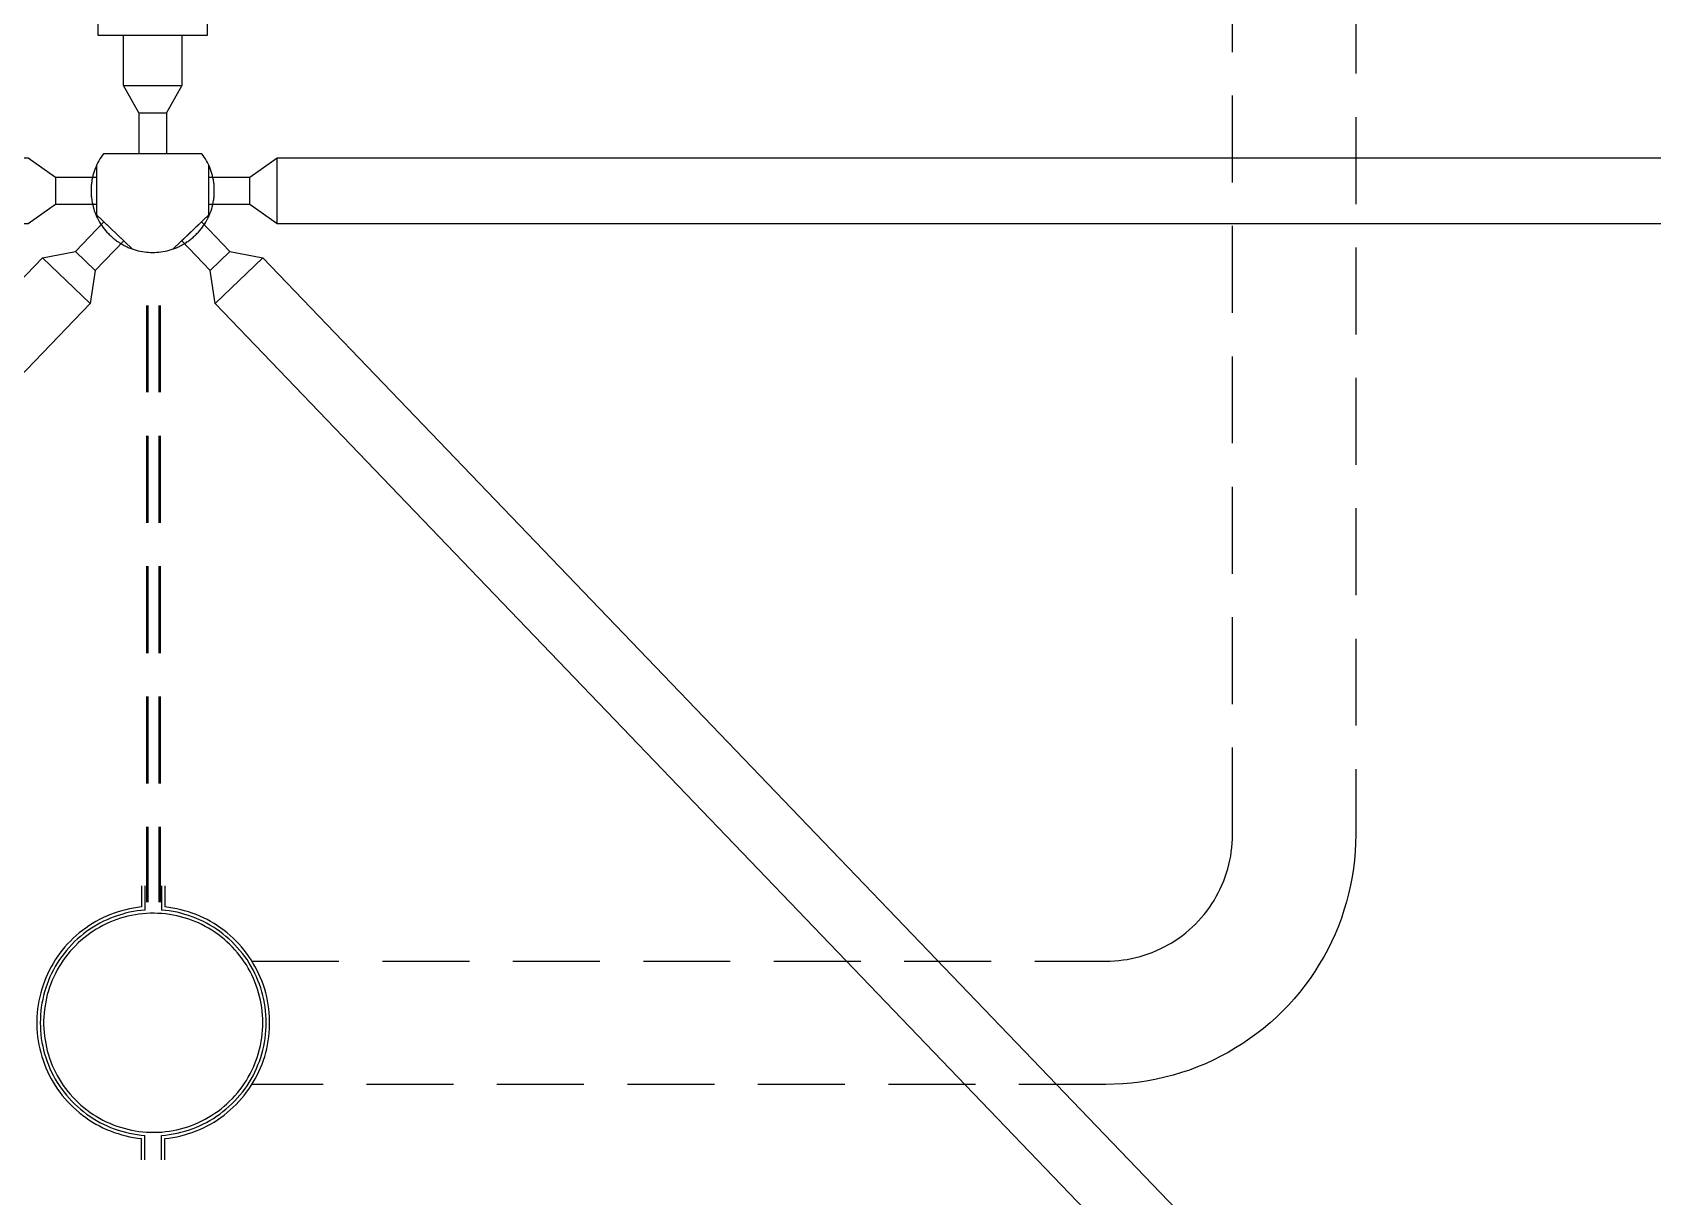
# Model space of a CAD drawing. Header units: centimetres. Extents: x 26569 to 160723, y -3143 to 14565.
# Drawn here: x 98135 to 98253.3, y -892 to -806.9 of the extents above; entities that cross this region are included whole.
import ezdxf

# ---------------------------------------------------------------- set-up
doc = ezdxf.new("R2010")
doc.units = ezdxf.units.CM
doc.header["$LTSCALE"] = 100
doc.linetypes.add('HIDDEN', pattern=[9.525, 6.35, -3.175])
doc.layers.add('A-ELEV-02', color=253, linetype='Continuous')
doc.layers.add('M-PIPE', color=235, linetype='Continuous')

# ---------------------------------------------------------------- blocks, each defined once
blk = doc.blocks.new('A$Ccc9a2781')
at = {"linetype": 'HIDDEN', "ltscale": 0.1}
for points in [[(702.5, 237.5), (702.5, 1047.3)], [(792.5, 1047.3), (792.5, 237.5)], [(-90.5, 624), (-90.5, 188)], [(-89.5, 624), (-89.5, 188)], [(-81.5, 624), (-81.5, 188)], [(-80.5, 624), (-80.5, 188)], [(792.5, 237.5), (792.4, 231.3), (792.1, 225), (791.5, 218.8), (790.8, 212.6), (789.8, 206.5), (788.7, 200.4), (787.3, 194.3), (785.7, 188.3), (783.9, 182.3), (782, 176.4), (779.8, 170.5), (777.4, 164.8), (774.8, 159.1), (772, 153.5), (769.1, 148.1), (765.9, 142.7), (762.6, 137.4), (759.1, 132.3), (755.4, 127.2), (751.6, 122.3), (747.6, 117.6), (743.4, 112.9), (739, 108.5), (734.6, 104.1), (729.9, 99.9), (725.2, 95.9), (720.3, 92.1), (715.2, 88.4), (710.1, 84.9), (704.8, 81.6), (699.4, 78.4), (694, 75.5), (688.4, 72.7), (682.7, 70.1), (677, 67.7), (671.1, 65.5), (665.2, 63.6), (659.2, 61.8), (653.2, 60.2), (647.1, 58.8), (641, 57.7), (634.9, 56.7), (628.7, 56), (622.5, 55.4), (616.2, 55.1), (610, 55)], [(610, 145), (613.2, 145.1), (616.3, 145.2), (619.5, 145.5), (622.6, 145.9), (625.7, 146.3), (628.8, 146.9), (631.9, 147.6), (635, 148.4), (638, 149.3), (641, 150.3), (643.9, 151.4), (646.9, 152.7), (649.7, 154), (652.6, 155.4), (655.3, 156.9), (658.1, 158.5), (660.7, 160.2), (663.3, 161.9), (665.9, 163.8), (668.4, 165.7), (670.8, 167.8), (673.1, 169.9), (675.4, 172.1), (677.6, 174.4), (679.7, 176.7), (681.8, 179.1), (683.7, 181.6), (685.6, 184.2), (687.3, 186.8), (689, 189.4), (690.6, 192.2), (692.1, 194.9), (693.5, 197.8), (694.8, 200.6), (696.1, 203.6), (697.2, 206.5), (698.2, 209.5), (699.1, 212.5), (699.9, 215.6), (700.6, 218.7), (701.2, 221.8), (701.6, 224.9), (702, 228), (702.3, 231.2), (702.4, 234.3), (702.5, 237.5)], [(-13.4, 145), (610, 145)], [(610, 55), (-13.4, 55)]]:
    blk.add_lwpolyline(points, dxfattribs=at)
at = {"linetype": 'HIDDEN'}
for points in [[(-94, 200), (-94, 184.6)], [(-91.5, 200), (-91.5, 182.3)], [(-79.5, 200), (-79.5, 182.3)], [(-77, 200), (-77, 184.6)], [(-94, 184.6), (-96.9, 184.2), (-99.8, 183.8), (-102.7, 183.2), (-105.6, 182.6), (-108.4, 181.8), (-111.2, 181), (-114, 180.1), (-116.8, 179), (-119.5, 177.9), (-122.2, 176.7), (-124.8, 175.4), (-127.4, 174), (-129.9, 172.5), (-132.4, 170.9), (-134.8, 169.2), (-137.2, 167.5), (-139.5, 165.6), (-141.7, 163.7), (-143.9, 161.7), (-146, 159.7), (-148, 157.6), (-150, 155.4), (-151.9, 153.1), (-153.7, 150.8), (-155.4, 148.4), (-157, 145.9), (-158.6, 143.4), (-160, 140.9), (-161.4, 138.3), (-162.7, 135.6), (-163.8, 132.9), (-164.9, 130.2), (-165.9, 127.4), (-166.8, 124.6), (-167.6, 121.8), (-168.3, 119), (-169, 116.1), (-169.5, 113.2), (-169.9, 110.3), (-170.2, 107.3), (-170.4, 104.4), (-170.5, 101.5), (-170.5, 98.5), (-170.4, 95.6), (-170.2, 92.7), (-169.9, 89.7), (-169.5, 86.8), (-169, 83.9), (-168.3, 81), (-167.6, 78.2), (-166.8, 75.4), (-165.9, 72.6), (-164.9, 69.8), (-163.8, 67.1), (-162.7, 64.4), (-161.4, 61.7), (-160, 59.1), (-158.6, 56.6), (-157, 54.1), (-155.4, 51.6), (-153.7, 49.2), (-151.9, 46.9), (-150, 44.6), (-148, 42.4), (-146, 40.3), (-143.9, 38.3), (-141.7, 36.3), (-139.5, 34.4), (-137.2, 32.5), (-134.8, 30.8), (-132.4, 29.1), (-129.9, 27.5), (-127.4, 26), (-124.8, 24.6), (-122.2, 23.3), (-119.5, 22.1), (-116.8, 21), (-114, 19.9), (-111.2, 19), (-108.4, 18.2), (-105.6, 17.4), (-102.7, 16.8), (-99.8, 16.2), (-96.9, 15.8), (-94, 15.4)], [(-91.5, 182.3), (-94.4, 182), (-97.2, 181.7), (-100, 181.2), (-102.9, 180.7), (-105.7, 180), (-108.4, 179.2), (-111.2, 178.4), (-113.9, 177.5), (-116.6, 176.4), (-119.2, 175.3), (-121.8, 174.1), (-124.4, 172.8), (-126.9, 171.4), (-129.3, 169.9), (-131.8, 168.3), (-134.1, 166.7), (-136.4, 164.9), (-138.6, 163.1), (-140.8, 161.2), (-142.9, 159.3), (-144.9, 157.2), (-146.9, 155.1), (-148.8, 152.9), (-150.6, 150.7), (-152.3, 148.4), (-153.9, 146.1), (-155.5, 143.6), (-157, 141.2), (-158.4, 138.7), (-159.7, 136.1), (-160.9, 133.5), (-162, 130.8), (-163, 128.2), (-164, 125.4), (-164.8, 122.7), (-165.5, 119.9), (-166.2, 117.1), (-166.7, 114.3), (-167.2, 111.5), (-167.5, 108.6), (-167.8, 105.7), (-167.9, 102.9), (-168, 100), (-167.9, 97.1), (-167.8, 94.3), (-167.5, 91.4), (-167.2, 88.5), (-166.7, 85.7), (-166.2, 82.9), (-165.5, 80.1), (-164.8, 77.3), (-164, 74.6), (-163, 71.8), (-162, 69.2), (-160.9, 66.5), (-159.7, 63.9), (-158.4, 61.3), (-157, 58.8), (-155.5, 56.4), (-153.9, 53.9), (-152.3, 51.6), (-150.6, 49.3), (-148.8, 47.1), (-146.9, 44.9), (-144.9, 42.8), (-142.9, 40.7), (-140.8, 38.8), (-138.6, 36.9), (-136.4, 35.1), (-134.1, 33.3), (-131.8, 31.7), (-129.3, 30.1), (-126.9, 28.6), (-124.4, 27.2), (-121.8, 25.9), (-119.2, 24.7), (-116.6, 23.6), (-113.9, 22.5), (-111.2, 21.6), (-108.4, 20.8), (-105.7, 20), (-102.9, 19.3), (-100, 18.8), (-97.2, 18.3), (-94.4, 18), (-91.5, 17.7)], [(-79.5, 17.7), (-76.6, 18), (-73.8, 18.3), (-70.9, 18.8), (-68.1, 19.3), (-65.3, 20), (-62.5, 20.8), (-59.8, 21.6), (-57.1, 22.5), (-54.4, 23.6), (-51.8, 24.7), (-49.2, 25.9), (-46.6, 27.2), (-44.1, 28.6), (-41.6, 30.1), (-39.2, 31.7), (-36.9, 33.3), (-34.6, 35.1), (-32.4, 36.9), (-30.2, 38.8), (-28.1, 40.7), (-26.1, 42.8), (-24.1, 44.9), (-22.2, 47.1), (-20.4, 49.3), (-18.7, 51.6), (-17, 53.9), (-15.5, 56.4), (-14, 58.8), (-12.6, 61.3), (-11.3, 63.9), (-10.1, 66.5), (-9, 69.2), (-7.9, 71.8), (-7, 74.6), (-6.2, 77.3), (-5.4, 80.1), (-4.8, 82.9), (-4.2, 85.7), (-3.8, 88.5), (-3.4, 91.4), (-3.2, 94.3), (-3, 97.1), (-3, 100), (-3, 102.9), (-3.2, 105.7), (-3.4, 108.6), (-3.8, 111.5), (-4.2, 114.3), (-4.8, 117.1), (-5.4, 119.9), (-6.2, 122.7), (-7, 125.4), (-7.9, 128.2), (-9, 130.8), (-10.1, 133.5), (-11.3, 136.1), (-12.6, 138.7), (-14, 141.2), (-15.5, 143.6), (-17, 146.1), (-18.7, 148.4), (-20.4, 150.7), (-22.2, 152.9), (-24.1, 155.1), (-26.1, 157.2), (-28.1, 159.3), (-30.2, 161.2), (-32.4, 163.1), (-34.6, 164.9), (-36.9, 166.7), (-39.2, 168.3), (-41.6, 169.9), (-44.1, 171.4), (-46.6, 172.8), (-49.2, 174.1), (-51.8, 175.3), (-54.4, 176.4), (-57.1, 177.5), (-59.8, 178.4), (-62.5, 179.2), (-65.3, 180), (-68.1, 180.7), (-70.9, 181.2), (-73.8, 181.7), (-76.6, 182), (-79.5, 182.3)], [(-77, 15.4), (-74.1, 15.8), (-71.2, 16.2), (-68.3, 16.8), (-65.4, 17.4), (-62.6, 18.2), (-59.7, 19), (-57, 19.9), (-54.2, 21), (-51.5, 22.1), (-48.8, 23.3), (-46.2, 24.6), (-43.6, 26), (-41.1, 27.5), (-38.6, 29.1), (-36.2, 30.8), (-33.8, 32.5), (-31.5, 34.4), (-29.2, 36.3), (-27.1, 38.3), (-25, 40.3), (-22.9, 42.4), (-21, 44.6), (-19.1, 46.9), (-17.3, 49.2), (-15.6, 51.6), (-14, 54.1), (-12.4, 56.6), (-11, 59.1), (-9.6, 61.7), (-8.3, 64.4), (-7.1, 67.1), (-6, 69.8), (-5, 72.6), (-4.1, 75.4), (-3.3, 78.2), (-2.6, 81), (-2, 83.9), (-1.5, 86.8), (-1.1, 89.7), (-0.8, 92.7), (-0.6, 95.6), (-0.5, 98.5), (-0.5, 101.5), (-0.6, 104.4), (-0.8, 107.3), (-1.1, 110.3), (-1.5, 113.2), (-2, 116.1), (-2.6, 119), (-3.3, 121.8), (-4.1, 124.6), (-5, 127.4), (-6, 130.2), (-7.1, 132.9), (-8.3, 135.6), (-9.6, 138.3), (-11, 140.9), (-12.4, 143.4), (-14, 145.9), (-15.6, 148.4), (-17.3, 150.8), (-19.1, 153.1), (-21, 155.4), (-22.9, 157.6), (-25, 159.7), (-27.1, 161.7), (-29.2, 163.7), (-31.5, 165.6), (-33.8, 167.5), (-36.2, 169.2), (-38.6, 170.9), (-41.1, 172.5), (-43.6, 174), (-46.2, 175.4), (-48.8, 176.7), (-51.5, 177.9), (-54.2, 179), (-57, 180.1), (-59.7, 181), (-62.6, 181.8), (-65.4, 182.6), (-68.3, 183.2), (-71.2, 183.8), (-74.1, 184.2), (-77, 184.6)], [(-94, 0), (-94, 15.4)], [(-91.5, 0), (-91.5, 17.7)], [(-79.5, 0), (-79.5, 17.7)], [(-77, 0), (-77, 15.4)]]:
    blk.add_lwpolyline(points, dxfattribs=at)
blk.add_lwpolyline([(-5.5, 100), (-5.5, 102.8), (-5.7, 105.5), (-5.9, 108.3), (-6.3, 111.1), (-6.7, 113.8), (-7.2, 116.5), (-7.8, 119.2), (-8.6, 121.9), (-9.4, 124.6), (-10.3, 127.2), (-11.3, 129.8), (-12.3, 132.4), (-13.5, 134.9), (-14.8, 137.4), (-16.1, 139.8), (-17.5, 142.2), (-19, 144.5), (-20.6, 146.8), (-22.3, 149), (-24, 151.2), (-25.8, 153.3), (-27.7, 155.3), (-29.7, 157.3), (-31.7, 159.2), (-33.8, 161), (-35.9, 162.8), (-38.1, 164.5), (-40.4, 166.1), (-42.7, 167.6), (-45.1, 169), (-47.5, 170.4), (-50, 171.7), (-52.5, 172.9), (-55, 174), (-57.6, 175), (-60.2, 175.9), (-62.9, 176.7), (-65.6, 177.5), (-68.3, 178.1), (-71, 178.7), (-73.7, 179.1), (-76.5, 179.5), (-79.2, 179.8), (-82, 179.9), (-84.8, 180), (-87.6, 180), (-90.3, 179.9), (-93.1, 179.6), (-95.9, 179.3), (-98.6, 178.9), (-101.4, 178.4), (-104.1, 177.8), (-106.8, 177.1), (-109.4, 176.3), (-112.1, 175.5), (-114.7, 174.5), (-117.2, 173.4), (-119.8, 172.3), (-122.2, 171.1), (-124.7, 169.7), (-127.1, 168.3), (-129.4, 166.9), (-131.7, 165.3), (-134, 163.6), (-136.1, 161.9), (-138.3, 160.1), (-140.3, 158.3), (-142.3, 156.3), (-144.2, 154.3), (-146.1, 152.2), (-147.9, 150.1), (-149.6, 147.9), (-151.2, 145.7), (-152.7, 143.4), (-154.2, 141), (-155.6, 138.6), (-156.9, 136.1), (-158.1, 133.6), (-159.2, 131.1), (-160.2, 128.5), (-161.2, 125.9), (-162, 123.3), (-162.8, 120.6), (-163.5, 117.9), (-164, 115.2), (-164.5, 112.4), (-164.9, 109.7), (-165.2, 106.9), (-165.4, 104.2), (-165.5, 101.4), (-165.5, 98.6), (-165.4, 95.8), (-165.2, 93.1), (-164.9, 90.3), (-164.5, 87.6), (-164, 84.8), (-163.5, 82.1), (-162.8, 79.4), (-162, 76.7), (-161.2, 74.1), (-160.2, 71.5), (-159.2, 68.9), (-158.1, 66.4), (-156.9, 63.9), (-155.6, 61.4), (-154.2, 59), (-152.7, 56.6), (-151.2, 54.3), (-149.6, 52.1), (-147.9, 49.9), (-146.1, 47.8), (-144.2, 45.7), (-142.3, 43.7), (-140.3, 41.7), (-138.3, 39.9), (-136.1, 38.1), (-134, 36.4), (-131.7, 34.7), (-129.4, 33.1), (-127.1, 31.7), (-124.7, 30.3), (-122.2, 28.9), (-119.8, 27.7), (-117.2, 26.6), (-114.7, 25.5), (-112.1, 24.5), (-109.4, 23.7), (-106.8, 22.9), (-104.1, 22.2), (-101.4, 21.6), (-98.6, 21.1), (-95.9, 20.7), (-93.1, 20.4), (-90.3, 20.1), (-87.6, 20), (-84.8, 20), (-82, 20.1), (-79.2, 20.2), (-76.5, 20.5), (-73.7, 20.9), (-71, 21.3), (-68.3, 21.9), (-65.6, 22.5), (-62.9, 23.3), (-60.2, 24.1), (-57.6, 25), (-55, 26), (-52.5, 27.1), (-50, 28.3), (-47.5, 29.6), (-45.1, 31), (-42.7, 32.4), (-40.4, 33.9), (-38.1, 35.5), (-35.9, 37.2), (-33.8, 39), (-31.7, 40.8), (-29.7, 42.7), (-27.7, 44.7), (-25.8, 46.7), (-24, 48.8), (-22.3, 51), (-20.6, 53.2), (-19, 55.5), (-17.5, 57.8), (-16.1, 60.2), (-14.8, 62.6), (-13.5, 65.1), (-12.3, 67.6), (-11.3, 70.2), (-10.3, 72.8), (-9.4, 75.4), (-8.6, 78.1), (-7.8, 80.8), (-7.2, 83.5), (-6.7, 86.2), (-6.3, 88.9), (-5.9, 91.7), (-5.7, 94.5), (-5.5, 97.2)], close=True, dxfattribs=at)

msp = doc.modelspace()

# ---------------------------------------------------------------- linework, layer by layer
at = {"layer": 'A-ELEV-02'}
for points in [[(98147.74, -798.16), (98139.74, -798.16), (98139.74, -807.16), (98147.74, -807.16)], [(97987.53, -979.87), (97989.6, -977.71), (97989.97, -975.28), (98135.7, -823.42), (98138.1, -822.95), (98140.18, -820.79), (98141.63, -822.17), (98139.55, -824.34), (98139.18, -826.76), (97993.45, -978.63), (97991.05, -979.09), (97988.97, -981.26)], [(98147.3, -820.79), (98149.38, -822.95), (98151.79, -823.42), (98297.52, -975.28), (98297.88, -977.71), (98299.96, -979.87), (98298.52, -981.26), (98296.44, -979.09), (98294.03, -978.63), (98148.3, -826.76), (98147.94, -824.34), (98145.86, -822.17)]]:
    msp.add_lwpolyline(points, close=True, dxfattribs=at)
for points in [[(98141.62, -810.82), (98141.62, -807.16)], [(98145.86, -807.16), (98145.86, -810.82)], [(98142.74, -812.82), (98141.62, -810.82)], [(98141.62, -810.82), (98145.86, -810.82)], [(98145.86, -810.82), (98144.74, -812.82)], [(98142.74, -812.82), (98142.74, -815.82)], [(98142.74, -812.82), (98144.74, -812.82)], [(98144.74, -812.82), (98144.74, -815.82)], [(97831.18, -817.52), (97834.18, -817.52), (97836.18, -816.11), (98134.64, -816.11), (98136.64, -817.52), (98139.64, -817.52)], [(98140.14, -815.82), (98140.06, -815.94), (98139.97, -816.07), (98139.89, -816.19), (98139.81, -816.33), (98139.74, -816.46), (98139.67, -816.6), (98139.61, -816.74), (98139.55, -816.89), (98139.5, -817.03), (98139.47, -817.11), (98139.45, -817.18), (98139.42, -817.26), (98139.4, -817.33), (98139.38, -817.41), (98139.36, -817.49), (98139.35, -817.57), (98139.33, -817.64), (98139.31, -817.72), (98139.3, -817.8), (98139.29, -817.88), (98139.28, -817.96), (98139.27, -818.04), (98139.26, -818.12), (98139.25, -818.2), (98139.25, -818.28), (98139.25, -818.36), (98139.24, -818.44), (98139.24, -818.52), (98139.24, -818.6), (98139.24, -818.68), (98139.25, -818.75), (98139.25, -818.83), (98139.26, -818.91), (98139.27, -818.99), (98139.28, -819.07), (98139.29, -819.15), (98139.3, -819.23), (98139.33, -819.38), (98139.36, -819.53), (98139.4, -819.68), (98139.44, -819.83), (98139.48, -819.98), (98139.54, -820.12), (98139.59, -820.26), (98139.65, -820.4), (98139.72, -820.53), (98139.79, -820.67), (98139.86, -820.8), (98139.94, -820.93), (98140.02, -821.05), (98140.11, -821.18), (98140.2, -821.3), (98140.3, -821.42), (98140.4, -821.54), (98140.51, -821.65), (98140.57, -821.71), (98140.62, -821.77), (98140.68, -821.82), (98140.74, -821.87), (98140.8, -821.93), (98140.86, -821.98), (98140.92, -822.03), (98140.98, -822.08), (98141.05, -822.12), (98141.11, -822.17), (98141.18, -822.22), (98141.24, -822.26), (98141.31, -822.31), (98141.38, -822.35), (98141.44, -822.39), (98141.51, -822.43), (98141.58, -822.47), (98141.65, -822.51), (98141.72, -822.54), (98141.8, -822.58), (98141.87, -822.61), (98141.94, -822.65), (98142.01, -822.68), (98142.09, -822.71), (98142.16, -822.73), (98142.24, -822.76), (98142.31, -822.79), (98142.39, -822.81), (98142.54, -822.86), (98142.69, -822.9), (98142.84, -822.93), (98142.99, -822.96), (98143.14, -822.98), (98143.29, -823), (98143.44, -823.01), (98143.59, -823.02), (98143.74, -823.02), (98143.89, -823.02), (98144.04, -823.01), (98144.19, -823), (98144.34, -822.98), (98144.49, -822.96), (98144.65, -822.93), (98144.8, -822.9), (98144.95, -822.86), (98145.1, -822.81), (98145.17, -822.79), (98145.25, -822.76), (98145.32, -822.73), (98145.4, -822.71), (98145.47, -822.68), (98145.54, -822.65), (98145.62, -822.61), (98145.69, -822.58), (98145.76, -822.54), (98145.83, -822.51), (98145.9, -822.47), (98145.97, -822.43), (98146.04, -822.39), (98146.11, -822.35), (98146.18, -822.31), (98146.24, -822.26), (98146.31, -822.22), (98146.37, -822.17), (98146.44, -822.12), (98146.5, -822.08), (98146.56, -822.03), (98146.63, -821.98), (98146.69, -821.93), (98146.75, -821.87), (98146.8, -821.82), (98146.86, -821.77), (98146.92, -821.71), (98146.97, -821.65), (98147.08, -821.54), (98147.18, -821.42), (98147.28, -821.3), (98147.37, -821.18), (98147.46, -821.05), (98147.55, -820.93), (98147.63, -820.8), (98147.7, -820.67), (98147.77, -820.53), (98147.83, -820.4), (98147.89, -820.26), (98147.95, -820.12), (98148, -819.98), (98148.05, -819.83), (98148.09, -819.68), (98148.13, -819.53), (98148.16, -819.38), (98148.19, -819.23), (98148.2, -819.15), (98148.21, -819.07), (98148.22, -818.99), (98148.23, -818.91), (98148.23, -818.83), (98148.24, -818.75), (98148.24, -818.68), (98148.24, -818.6), (98148.24, -818.52), (98148.24, -818.44), (98148.24, -818.36), (98148.24, -818.28), (98148.23, -818.2), (98148.22, -818.12), (98148.22, -818.04), (98148.21, -817.96), (98148.2, -817.88), (98148.18, -817.8), (98148.17, -817.72), (98148.16, -817.64), (98148.14, -817.57), (98148.12, -817.49), (98148.1, -817.41), (98148.08, -817.33), (98148.06, -817.26), (98148.04, -817.18), (98148.01, -817.11), (98147.99, -817.03), (98147.93, -816.89), (98147.88, -816.74), (98147.81, -816.6), (98147.74, -816.46), (98147.67, -816.33), (98147.59, -816.19), (98147.51, -816.07), (98147.43, -815.94), (98147.34, -815.82)], [(98147.34, -815.82), (98140.14, -815.82)], [(98144.74, -815.82), (98142.74, -815.82)], [(98147.84, -817.52), (98150.84, -817.52), (98152.84, -816.11), (98292.98, -816.11), (98294.98, -817.52), (98297.98, -817.52)], [(98152.84, -820.94), (98152.84, -816.11)], [(98139.64, -816.67), (98139.64, -820.38)], [(98147.84, -820.38), (98147.84, -816.67)], [(98136.64, -817.52), (98136.64, -819.52)], [(98150.84, -819.52), (98150.84, -817.52)], [(98139.64, -819.52), (98136.64, -819.52), (98134.64, -820.94), (97836.18, -820.94), (97834.18, -819.52), (97831.18, -819.52)], [(98297.98, -819.52), (98294.98, -819.52), (98292.98, -820.94), (98152.84, -820.94), (98150.84, -819.52), (98147.84, -819.52)], [(98139.57, -820.2), (98142.24, -822.76)], [(98147.92, -820.2), (98145.24, -822.76)], [(98138.1, -822.95), (98139.55, -824.34)], [(98149.38, -822.95), (98147.94, -824.34)], [(98135.7, -823.42), (98139.18, -826.76)], [(98151.79, -823.42), (98148.3, -826.76)]]:
    msp.add_lwpolyline(points, dxfattribs=at)

# ---------------------------------------------------------------- block references
at = {"layer": 'M-PIPE', "lineweight": 35, "xscale": 0.1, "yscale": 0.1, "zscale": 0.1}
msp.add_blockref('A$Ccc9a2781', (98152.33, -889.29, 533.11), dxfattribs=at)

doc.saveas('drawing.dxf')
